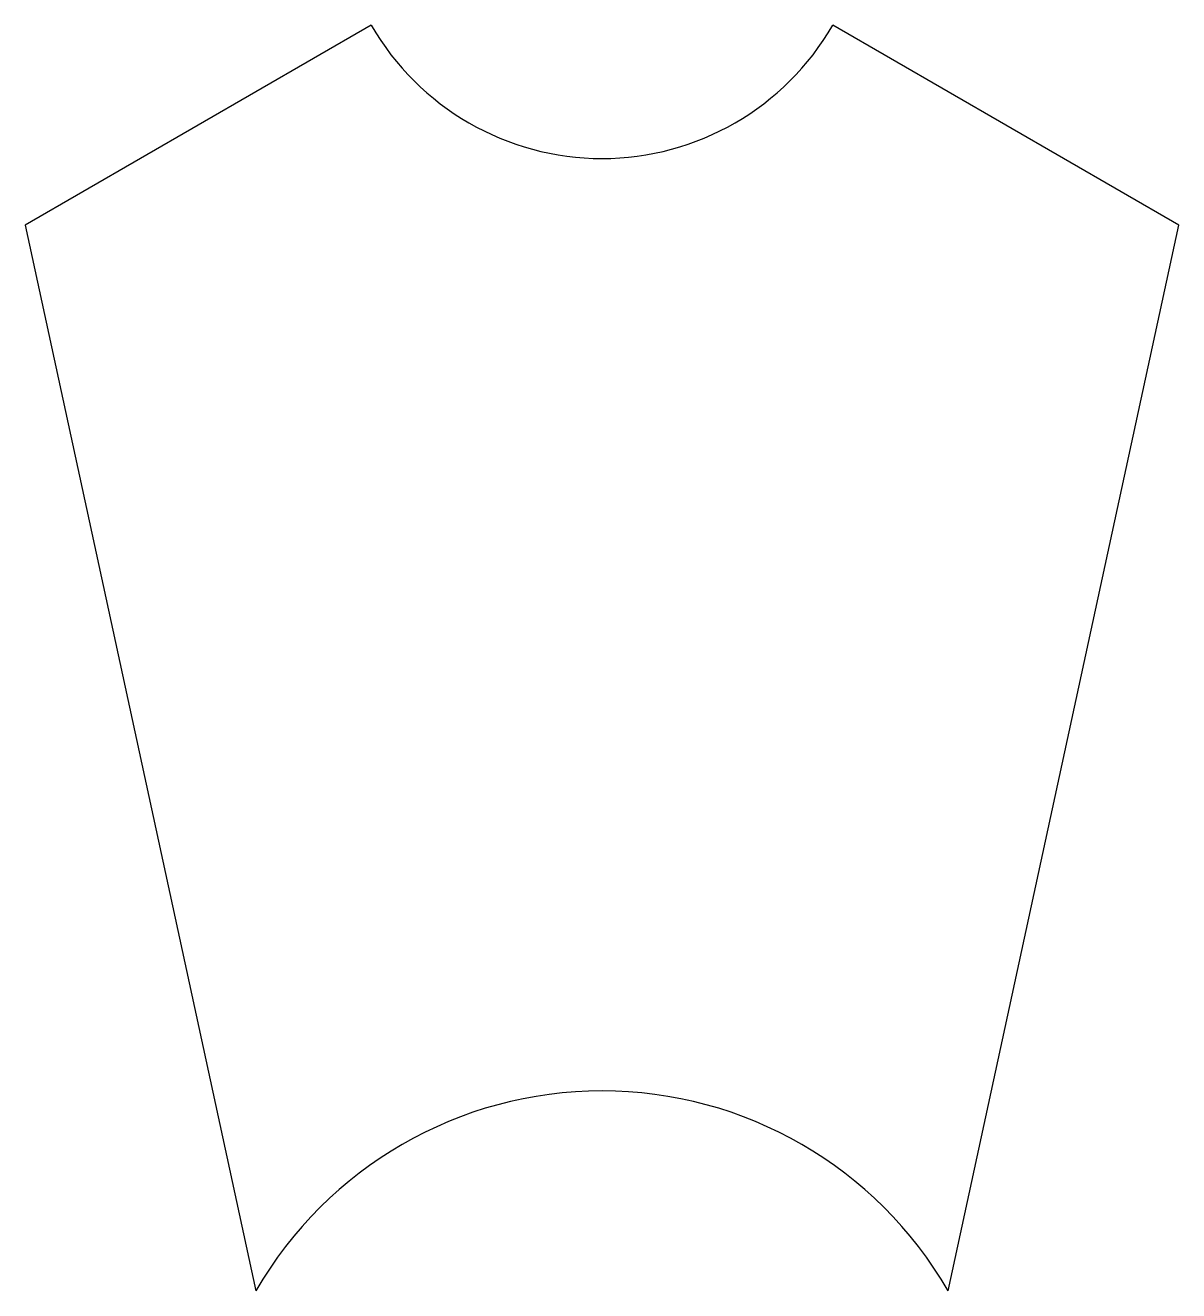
# Model space of a CAD drawing. Header units: metres. Extents: x -21.7 to 21.7, y 117.5 to 165.
import ezdxf

# ---------------------------------------------------------------- set-up
doc = ezdxf.new("R2010")
doc.units = ezdxf.units.M

msp = doc.modelspace()

# ---------------------------------------------------------------- linework, layer by layer
at = {"layer": 'PARAMETRIX'}
for p, q in [((-8.6603, 165), (-21.6506, 157.5)), ((21.6506, 157.5), (8.6603, 165)), ((-21.6506, 157.5), (-12.9904, 117.5)), ((12.9904, 117.5), (21.6506, 157.5))]:
    msp.add_line(p, q, dxfattribs=at)
for centre, radius, start, end in [((0, 170), 10, 210, 330), ((0, 110), 15, 30, 150)]:
    msp.add_arc(centre, radius, start, end, dxfattribs=at)

doc.saveas('drawing.dxf')
